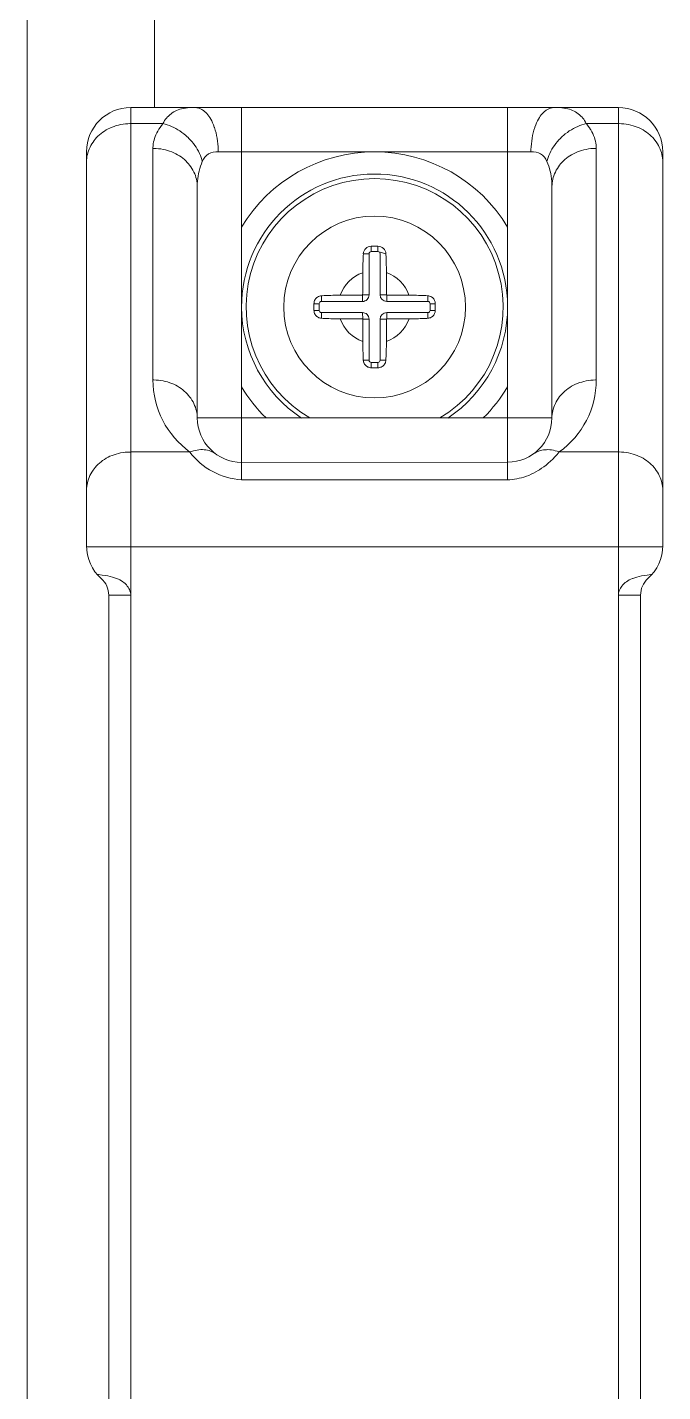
# Model space of a CAD drawing. Extents: x -382 to 1420, y -377 to 265.
# Drawn here: x -227.282 to -226.153, y 0.765 to 3.188 of the extents above; entities that cross this region are included whole.
import ezdxf

# ---------------------------------------------------------------- set-up
doc = ezdxf.new("R2010")
doc.units = 0
doc.header["$MEASUREMENT"] = 0
doc.layers.add('PDF_レイヤー 1', color=7, linetype='CONTINUOUS')

msp = doc.modelspace()

# ---------------------------------------------------------------- linework, layer by layer
at = {"layer": 'PDF_レイヤー 1', "lineweight": 0}
for points in [[(-227.05617, 3.04597), (-227.05617, 5.1687), (-227.28199, 5.1687), (-227.28199, -21.45991)], [(-226.90124, 2.38493), (-226.42878, 2.38493), (-226.42878, 3.04599)], [(-227.17681, 2.95012), (-227.17668, 2.95318), (-227.1764, 2.95623), (-227.17598, 2.95943), (-227.17529, 2.96248), (-227.17445, 2.96568), (-227.17334, 2.96887), (-227.17209, 2.9722), (-227.17057, 2.9754), (-227.16904, 2.97859), (-227.16723, 2.98165), (-227.16515, 2.9847), (-227.16307, 2.98762), (-227.1614, 2.98984), (-227.1589, 2.99262), (-227.1564, 2.99526), (-227.15376, 2.99762), (-227.15098, 2.99998), (-227.14807, 3.0022), (-227.14501, 3.00414), (-227.14182, 3.00609), (-227.13848, 3.00789), (-227.13515, 3.00956), (-227.1314, 3.01109), (-227.12779, 3.01248), (-227.12404, 3.01373), (-227.12001, 3.0147), (-227.11613, 3.01567), (-227.11196, 3.01637), (-227.10779, 3.01692), (-227.10363, 3.0172), (-227.0996, 3.01734), (-227.09807, 3.01734), (-227.04099, 3.01734)], [(-227.05874, 2.97333), (-227.05874, 2.97485), (-227.05846, 2.97819), (-227.05819, 2.98138), (-227.05763, 2.98472), (-227.0568, 2.98777), (-227.05583, 2.9911), (-227.05485, 2.9943), (-227.05346, 2.99763), (-227.05194, 3.00096), (-227.05013, 3.00416), (-227.04833, 3.00749), (-227.0461, 3.01068), (-227.04388, 3.01388), (-227.04138, 3.01693), (-227.04097, 3.01735)], [(-226.35012, 2.90606), (-226.35012, 2.49484)], [(-226.67101, 2.79952), (-226.65907, 2.79952), (-226.65907, 2.79008)], [(-226.64417, 2.71327), (-226.65528, 2.71327), (-226.65528, 2.78604)], [(-226.64415, 2.75257), (-226.64415, 2.74868), (-226.64415, 2.74479), (-226.64415, 2.74076), (-226.64415, 2.73688), (-226.64415, 2.73299), (-226.64415, 2.72896), (-226.64415, 2.72507), (-226.64415, 2.72118), (-226.64415, 2.71716), (-226.64415, 2.71327), (-226.64415, 2.71313), (-226.64401, 2.71299), (-226.64401, 2.71285), (-226.64388, 2.71285), (-226.64388, 2.71271), (-226.64374, 2.71271), (-226.6436, 2.71271)], [(-226.77285, 2.69755), (-226.77271, 2.69907), (-226.77243, 2.70074), (-226.77216, 2.70185), (-226.7716, 2.70338), (-226.77077, 2.70491), (-226.76993, 2.70616), (-226.76896, 2.70741), (-226.76771, 2.70852), (-226.76646, 2.70935), (-226.76493, 2.71018), (-226.76424, 2.7106), (-226.76271, 2.71116), (-226.76105, 2.71157), (-226.75952, 2.71171)], [(-226.77285, 2.69171), (-226.77285, 2.69755), (-226.76355, 2.69755)], [(-226.77285, 2.69164), (-226.77285, 2.68581)], [(-226.7635, 2.69755), (-226.7635, 2.68574), (-226.77281, 2.68574)], [(-226.75956, 2.70148), (-226.75956, 2.71175)], [(-226.68673, 2.70148), (-226.7595, 2.70148)], [(-226.64333, 2.70148), (-226.64333, 2.71259)], [(-226.57053, 2.71177), (-226.57387, 2.71191), (-226.57734, 2.71204), (-226.58067, 2.71218), (-226.58387, 2.71232), (-226.58734, 2.71232), (-226.59067, 2.71246), (-226.59401, 2.71246), (-226.59553, 2.7126), (-226.599, 2.7126), (-226.6022, 2.7126), (-226.604, 2.7126), (-226.60803, 2.7126), (-226.61192, 2.7126), (-226.61595, 2.7126), (-226.6197, 2.7126), (-226.62386, 2.7126), (-226.62761, 2.7126), (-226.63164, 2.7126), (-226.63553, 2.7126), (-226.63942, 2.7126), (-226.64331, 2.7126)], [(-226.57051, 2.70148), (-226.64328, 2.70148)], [(-226.57055, 2.71171), (-226.56902, 2.71157), (-226.56735, 2.71116), (-226.56583, 2.7106), (-226.56513, 2.71018), (-226.56361, 2.70935), (-226.56236, 2.70852), (-226.56111, 2.70741), (-226.56013, 2.70616), (-226.5593, 2.70491), (-226.55847, 2.70338), (-226.55791, 2.70185), (-226.55763, 2.70074), (-226.55736, 2.69907), (-226.55722, 2.69755), (-226.55722, 2.69171)], [(-226.57051, 2.71171), (-226.57051, 2.70143)], [(-226.56658, 2.68574), (-226.56658, 2.69755), (-226.55727, 2.69755)], [(-226.55722, 2.69164), (-226.55722, 2.68581)], [(-226.75956, 2.68181), (-226.68679, 2.68181)], [(-226.75956, 2.67163), (-226.75956, 2.68177)], [(-226.65528, 2.67001), (-226.64417, 2.67001)], [(-226.65528, 2.59718), (-226.65528, 2.66995)], [(-226.64415, 2.66998), (-226.64415, 2.66609), (-226.64415, 2.6622), (-226.64415, 2.65817), (-226.64415, 2.65429), (-226.64415, 2.6504), (-226.64415, 2.64637), (-226.64415, 2.64248), (-226.64415, 2.63859), (-226.64415, 2.63457), (-226.64415, 2.63068), (-226.64415, 2.62887), (-226.64415, 2.62554), (-226.64415, 2.62221), (-226.64415, 2.62068), (-226.64429, 2.61721), (-226.64429, 2.61387), (-226.64443, 2.61054), (-226.64457, 2.60721), (-226.64471, 2.60387), (-226.64485, 2.60054), (-226.64499, 2.59721)], [(-226.64389, 2.67013), (-226.64403, 2.67027), (-226.64403, 2.67041), (-226.64389, 2.67055), (-226.64389, 2.67069), (-226.64375, 2.67069), (-226.64361, 2.67069), (-226.64347, 2.67069), (-226.64333, 2.67069), (-226.64333, 2.6818)], [(-226.64333, 2.68181), (-226.57056, 2.68181)], [(-226.64333, 2.67069), (-226.63945, 2.67069), (-226.63542, 2.67069), (-226.63167, 2.67069), (-226.62764, 2.67069), (-226.62375, 2.67069), (-226.61973, 2.67069), (-226.61598, 2.67069), (-226.61181, 2.67069), (-226.60806, 2.67069), (-226.60403, 2.67069)], [(-226.57055, 2.67158), (-226.56902, 2.67172), (-226.56735, 2.67213), (-226.56583, 2.67269), (-226.56513, 2.6731), (-226.56361, 2.67394), (-226.56236, 2.67477), (-226.56111, 2.67588), (-226.56013, 2.67713), (-226.5593, 2.67838), (-226.55847, 2.67991), (-226.55791, 2.68144), (-226.55763, 2.68255), (-226.55736, 2.68421), (-226.55722, 2.68574), (-226.56652, 2.68574)], [(-226.57051, 2.68181), (-226.57051, 2.67167)], [(-226.68516, 2.59715), (-226.68489, 2.59562), (-226.68461, 2.5941), (-226.68405, 2.59243), (-226.68364, 2.59174), (-226.6828, 2.59021), (-226.68183, 2.58896), (-226.68072, 2.58785), (-226.67961, 2.58674), (-226.67836, 2.5859), (-226.67683, 2.58507), (-226.67516, 2.58451), (-226.67405, 2.5841), (-226.67253, 2.58382), (-226.671, 2.58382), (-226.671, 2.59326)], [(-226.671, 2.59325), (-226.65905, 2.59325)], [(-226.65907, 2.58382), (-226.65754, 2.58382), (-226.65601, 2.5841), (-226.6549, 2.58451), (-226.65324, 2.58507), (-226.65171, 2.5859), (-226.65046, 2.58674), (-226.64935, 2.58785), (-226.64824, 2.58896), (-226.64726, 2.59021), (-226.64643, 2.59174), (-226.64601, 2.59243), (-226.64546, 2.5941), (-226.64518, 2.59562), (-226.6449, 2.59715)], [(-226.65907, 2.59325), (-226.65907, 2.58381)], [(-226.64496, 2.59718), (-226.65524, 2.59718)], [(-226.35012, 2.49479), (-226.34999, 2.49784), (-226.34971, 2.5009), (-226.34929, 2.50409), (-226.3486, 2.50729), (-226.34762, 2.51048), (-226.34679, 2.51367), (-226.34554, 2.51687), (-226.34401, 2.5202), (-226.34235, 2.52326), (-226.34054, 2.52645), (-226.3386, 2.52951), (-226.33638, 2.53242), (-226.33471, 2.53464), (-226.33221, 2.53742), (-226.32971, 2.53992), (-226.32707, 2.54242), (-226.32429, 2.54464), (-226.32138, 2.54687), (-226.31832, 2.54895), (-226.31513, 2.55089), (-226.31193, 2.5527), (-226.30832, 2.55436), (-226.30485, 2.55589), (-226.30096, 2.55728), (-226.29721, 2.55839), (-226.29332, 2.5595), (-226.28943, 2.56034), (-226.28527, 2.56117), (-226.2811, 2.56159), (-226.27707, 2.56186), (-226.27277, 2.56214), (-226.27138, 2.56214)], [(-227.17687, 2.36689), (-227.17673, 2.36995), (-227.17645, 2.37301), (-227.1759, 2.3762), (-227.1752, 2.37939), (-227.17437, 2.38259), (-227.1734, 2.38578), (-227.17215, 2.38898), (-227.17062, 2.39217), (-227.16895, 2.39536), (-227.16729, 2.39856), (-227.1652, 2.40161), (-227.16298, 2.40453), (-227.16145, 2.40675), (-227.15895, 2.40939), (-227.15646, 2.41203), (-227.15382, 2.41453), (-227.1509, 2.41675), (-227.14812, 2.41897), (-227.14507, 2.42106), (-227.14187, 2.423), (-227.13854, 2.42481), (-227.13507, 2.42647), (-227.13146, 2.42786), (-227.12771, 2.42939), (-227.12396, 2.4305), (-227.12007, 2.43161), (-227.11618, 2.43244), (-227.11188, 2.43314), (-227.10785, 2.43369), (-227.10368, 2.43397), (-227.09952, 2.43411), (-227.09813, 2.43411)], [(-226.94714, 2.43083), (-226.94936, 2.43222), (-226.95158, 2.43361), (-226.95395, 2.43472), (-226.95645, 2.43569), (-226.95922, 2.43667), (-226.96186, 2.43722), (-226.96478, 2.43778), (-226.96769, 2.43819), (-226.96797, 2.43819), (-226.97089, 2.43833), (-226.97394, 2.43833), (-226.977, 2.43806), (-226.98005, 2.43764), (-226.98339, 2.43708), (-226.98672, 2.43625), (-226.99019, 2.43528), (-226.99311, 2.43417), (-227.0981, 2.43417)], [(-226.33697, 2.43417), (-226.34086, 2.42972), (-226.34489, 2.42556), (-226.34864, 2.42153), (-226.35253, 2.41778), (-226.35655, 2.41417), (-226.36044, 2.41097), (-226.36433, 2.40792), (-226.36836, 2.40514), (-226.37239, 2.40236), (-226.37447, 2.40111), (-226.3785, 2.39875), (-226.38266, 2.39653), (-226.38683, 2.39459), (-226.39127, 2.39264), (-226.39544, 2.39098), (-226.39974, 2.38959), (-226.40405, 2.38834), (-226.40835, 2.38737), (-226.41252, 2.38639), (-226.41669, 2.38584), (-226.42085, 2.38528), (-226.42488, 2.385), (-226.42877, 2.385)], [(-226.33697, 2.43424), (-226.33753, 2.43438), (-226.34086, 2.43549), (-226.34433, 2.43646), (-226.34753, 2.43729), (-226.35086, 2.43785), (-226.35392, 2.43812), (-226.35711, 2.4384), (-226.36003, 2.43826), (-226.36294, 2.43812), (-226.3653, 2.43785), (-226.36822, 2.43729), (-226.37086, 2.4366), (-226.37364, 2.43576), (-226.37614, 2.43465), (-226.3785, 2.43354), (-226.38072, 2.43229), (-226.38294, 2.4309)], [(-227.15762, 2.21642), (-227.1554, 2.21628), (-227.14901, 2.21545), (-227.1436, 2.21476), (-227.13901, 2.21392), (-227.13471, 2.21309), (-227.13082, 2.21198), (-227.12721, 2.21087), (-227.12374, 2.20976), (-227.12332, 2.20948), (-227.12013, 2.20809), (-227.11749, 2.20684), (-227.11471, 2.20531), (-227.11249, 2.20378), (-227.11026, 2.20212), (-227.10832, 2.20045), (-227.10652, 2.19865), (-227.10596, 2.19809), (-227.10429, 2.19615), (-227.10277, 2.19406), (-227.10152, 2.19198), (-227.1004, 2.1899), (-227.09957, 2.18781), (-227.09888, 2.18573), (-227.09846, 2.18379), (-227.09818, 2.1817), (-227.09804, 2.1799)], [(-227.09807, 2.17987), (-227.13737, 2.17987)]]:
    msp.add_lwpolyline(points, dxfattribs=at)
for points in [[(-227.09807, 3.04596, 0.4136855), (-227.17687, 2.96723), (-227.17687, 2.26785, 0.2134398), (-227.15062, 2.20928, -0.2175378), (-227.1374, 2.17994), (-227.1374, -1.52057)], [(-226.232, -2.38664), (-226.232, 3.04593, -0.4132931), (-226.15334, 2.96727), (-226.15334, 2.26593), (-227.17672, 2.26593)], [(-226.15334, -1.60853), (-226.15343, -2.30783, -0.4145649), (-226.23204, -2.38664), (-227.09807, -2.38664), (-227.09803, 3.04596), (-226.232, 3.04596)], [(-226.90128, 3.04596), (-226.90128, 2.38491, -0.2208287), (-226.99308, 2.4341, -0.2405377), (-227.0588, 2.56207)], [(-226.97996, 2.906), (-226.97996, 2.49479), (-226.35018, 2.4948, -0.4137241), (-226.42878, 2.41606), (-226.90083, 2.41575, -0.4132931), (-226.98, 2.49477), (-226.98014, 2.49797), (-226.98042, 2.50102), (-226.98069, 2.50422), (-226.98139, 2.50727), (-226.98236, 2.51047), (-226.98333, 2.51366), (-226.98472, 2.51685), (-226.98611, 2.52019), (-226.98764, 2.52324), (-226.98958, 2.52644), (-226.99153, 2.52949), (-226.99361, 2.53241), (-226.99541, 2.53463), (-226.99791, 2.53741), (-227.00041, 2.53991), (-227.00305, 2.54241), (-227.00569, 2.54477), (-227.00875, 2.54685), (-227.01166, 2.54893), (-227.015, 2.55088), (-227.01819, 2.55268), (-227.02166, 2.55435), (-227.02527, 2.55588), (-227.02902, 2.55727), (-227.03277, 2.55852), (-227.0368, 2.55949), (-227.04069, 2.56032), (-227.04472, 2.56116), (-227.04902, 2.56157), (-227.05319, 2.56199), (-227.05721, 2.56213), (-227.05874, 2.56213), (-227.0587, 2.97327), (-227.05731, 2.97327), (-227.05314, 2.97313), (-227.04898, 2.97285), (-227.04481, 2.9723), (-227.04065, 2.97161), (-227.03676, 2.97063), (-227.03287, 2.96966), (-227.02912, 2.96841), (-227.02523, 2.96702), (-227.02176, 2.96563), (-227.01815, 2.96397), (-227.01495, 2.96216), (-227.01176, 2.96022), (-227.0087, 2.95813), (-227.00579, 2.95591), (-227.00301, 2.95355), (-227.00037, 2.95119), (-226.99787, 2.94855), (-226.99537, 2.94577), (-226.99371, 2.94369), (-226.99148, 2.94064), (-226.98954, 2.93758), (-226.98773, 2.93453), (-226.98607, 2.93133), (-226.98468, 2.92814), (-226.98329, 2.92494), (-226.98246, 2.92175), (-226.98148, 2.91855), (-226.98079, 2.91536), (-226.98037, 2.91217), (-226.9801, 2.90911), (-226.97996, 2.90606), (-226.97996, 2.90619), (-226.97996, 2.91078), (-226.97968, 2.91522), (-226.97912, 2.9198), (-226.97857, 2.92425), (-226.97773, 2.92869), (-226.97676, 2.93314), (-226.97565, 2.93758), (-226.97426, 2.94175), (-226.97274, 2.94605), (-226.97112, 2.95012), (-226.9721, 2.95373), (-226.97335, 2.95734), (-226.9746, 2.96095), (-226.97626, 2.96456), (-226.97807, 2.96817), (-226.98001, 2.97179), (-226.9821, 2.97526), (-226.9846, 2.97873), (-226.98696, 2.9822), (-226.98973, 2.98553), (-226.99251, 2.98859), (-226.99557, 2.99178), (-226.99584, 2.99206), (-226.9989, 2.99498), (-227.00057, 2.99637), (-227.00376, 2.99914), (-227.00737, 3.00178), (-227.01084, 3.00428), (-227.01445, 3.0065), (-227.0182, 3.00859), (-227.02181, 3.01053), (-227.0257, 3.01234), (-227.02945, 3.01387), (-227.03334, 3.01525), (-227.03723, 3.01637), (-227.04098, 3.01734), (-227.03959, 3.01998), (-227.03806, 3.02261), (-227.0364, 3.02511), (-227.03431, 3.02748), (-227.03334, 3.02859), (-227.0314, 3.03081), (-227.02904, 3.03289), (-227.02668, 3.03484), (-227.02445, 3.03664), (-227.02181, 3.03817), (-227.01945, 3.03956), (-227.01681, 3.04081), (-227.01418, 3.04192), (-227.01112, 3.04289), (-227.0082, 3.04372), (-227.00473, 3.04442), (-227.00112, 3.04497), (-226.99737, 3.04539), (-226.99293, 3.04581), (-226.98821, 3.04595), (-226.98429, 3.04596), (-226.98235, 3.04596), (-226.98054, 3.04554), (-226.97846, 3.04513), (-226.97637, 3.04443), (-226.97429, 3.0436), (-226.97221, 3.04249), (-226.96999, 3.0411), (-226.96901, 3.0404), (-226.96693, 3.03888), (-226.96485, 3.03707), (-226.96304, 3.03513), (-226.9611, 3.03291), (-226.95929, 3.03068), (-226.95763, 3.02804), (-226.95596, 3.02527), (-226.95429, 3.02221), (-226.95276, 3.01888), (-226.95138, 3.01513), (-226.94985, 3.0111), (-226.94957, 3.01027), (-226.94804, 3.00569), (-226.94679, 3.00096), (-226.94568, 2.9961), (-226.94471, 2.99124), (-226.94402, 2.98638), (-226.94346, 2.98138), (-226.94304, 2.97624), (-226.94277, 2.97111), (-226.94277, 2.96722)], [(-226.27131, 2.97331), (-226.27145, 2.97651), (-226.27173, 2.9797), (-226.27228, 2.9829), (-226.27284, 2.98623), (-226.27381, 2.98956), (-226.27478, 2.99289), (-226.27603, 2.99623), (-226.27742, 2.99956), (-226.27909, 3.00289), (-226.28089, 3.00609), (-226.28131, 3.00678), (-226.28325, 3.00984), (-226.28562, 3.01289), (-226.28798, 3.01609), (-226.28912, 3.01735), (-226.2905, 3.01999), (-226.29203, 3.02263), (-226.2937, 3.02513), (-226.29578, 3.02749), (-226.29661, 3.0286), (-226.2987, 3.03082), (-226.30106, 3.03291), (-226.30328, 3.03485), (-226.30578, 3.03665), (-226.30814, 3.03818), (-226.31064, 3.03957), (-226.31328, 3.04082), (-226.31592, 3.04193), (-226.31897, 3.0429), (-226.32203, 3.04374), (-226.32536, 3.04443), (-226.32897, 3.04499), (-226.33272, 3.0454), (-226.33717, 3.04582), (-226.34189, 3.04596), (-226.34578, 3.04596), (-226.34772, 3.04596), (-226.34953, 3.04554), (-226.35161, 3.04513), (-226.35369, 3.04443), (-226.35578, 3.0436), (-226.35786, 3.04249), (-226.36008, 3.0411), (-226.36105, 3.0404), (-226.36314, 3.03888), (-226.36522, 3.03707), (-226.36703, 3.03513), (-226.36897, 3.03291), (-226.37077, 3.03068), (-226.37244, 3.02804), (-226.37411, 3.02527), (-226.37577, 3.02221), (-226.3773, 3.01888), (-226.37883, 3.01513), (-226.38022, 3.0111), (-226.3805, 3.01027), (-226.38202, 3.00569), (-226.38341, 3.00096), (-226.38438, 2.9961), (-226.38536, 2.99124), (-226.38605, 2.98638), (-226.38661, 2.98138), (-226.38702, 2.97624), (-226.3873, 2.97111), (-226.38729, 2.96723), (-226.94279, 2.96723, 0.3480151), (-226.97114, 2.95007)], [(-226.38729, 2.96723, -0.3480151), (-226.35894, 2.95012), (-226.35797, 2.95373), (-226.35672, 2.95734), (-226.35547, 2.96095), (-226.3538, 2.96456), (-226.352, 2.96817), (-226.35005, 2.97179), (-226.34797, 2.97526), (-226.34547, 2.97873), (-226.34311, 2.9822), (-226.34033, 2.98553), (-226.33756, 2.98859), (-226.3345, 2.99178), (-226.33422, 2.99206), (-226.33117, 2.99498), (-226.3295, 2.99637), (-226.32631, 2.99914), (-226.3227, 3.00178), (-226.31922, 3.00428), (-226.31561, 3.0065), (-226.312, 3.00859), (-226.30825, 3.01053), (-226.30436, 3.01234), (-226.30061, 3.01387), (-226.29686, 3.01512), (-226.29284, 3.01637), (-226.28909, 3.01734), (-226.23194, 3.01728), (-226.23069, 3.01728), (-226.22638, 3.01714), (-226.22222, 3.01686), (-226.21819, 3.01631), (-226.21402, 3.01562), (-226.21, 3.01478), (-226.20611, 3.01367), (-226.20236, 3.01242), (-226.19861, 3.01103), (-226.195, 3.00964), (-226.19153, 3.00798), (-226.18819, 3.00617), (-226.18514, 3.00423), (-226.18194, 3.00214), (-226.17917, 2.99992), (-226.17639, 2.9977), (-226.17361, 2.9952), (-226.17111, 2.99256), (-226.16875, 2.98978), (-226.16708, 2.9877), (-226.16486, 2.98478), (-226.16278, 2.98173), (-226.16111, 2.97854), (-226.15945, 2.97534), (-226.15792, 2.97215), (-226.15667, 2.96895), (-226.1557, 2.96576), (-226.15486, 2.96256), (-226.15417, 2.95937), (-226.15361, 2.95618), (-226.15334, 2.95312), (-226.15334, 2.95007)], [(-226.35894, 2.95007), (-226.35728, 2.94604), (-226.35589, 2.94173), (-226.3545, 2.93757), (-226.3545, 2.93729), (-226.35339, 2.93284), (-226.35228, 2.92854), (-226.35144, 2.9241), (-226.35089, 2.91951), (-226.35033, 2.91507), (-226.35033, 2.91049), (-226.35007, 2.90611), (-226.34993, 2.90917), (-226.34965, 2.91222), (-226.34937, 2.91542), (-226.34868, 2.91847), (-226.34771, 2.92167), (-226.34674, 2.92486), (-226.34549, 2.92819), (-226.34396, 2.93139), (-226.34243, 2.93444), (-226.34049, 2.93764), (-226.33854, 2.94069), (-226.33646, 2.94361), (-226.33465, 2.94583), (-226.33215, 2.94861), (-226.32965, 2.95111), (-226.32701, 2.95361), (-226.32438, 2.95597), (-226.32132, 2.95819), (-226.3184, 2.96013), (-226.31507, 2.96208), (-226.31188, 2.96388), (-226.30841, 2.96555), (-226.30479, 2.96708), (-226.30105, 2.96847), (-226.2973, 2.96972), (-226.29327, 2.97069), (-226.28938, 2.97166), (-226.28535, 2.97236), (-226.28105, 2.97291), (-226.27702, 2.97319), (-226.27285, 2.97333), (-226.27133, 2.97333), (-226.27133, 2.56211, -0.2405377), (-226.33699, 2.43417), (-226.232, 2.43417), (-226.23061, 2.43417), (-226.22644, 2.43403), (-226.22227, 2.43375), (-226.21811, 2.43319), (-226.21408, 2.4325), (-226.21005, 2.43153), (-226.20603, 2.43056), (-226.20228, 2.42931), (-226.19867, 2.42792), (-226.19492, 2.42639), (-226.19158, 2.42486), (-226.18825, 2.42292), (-226.18506, 2.42097), (-226.182, 2.41903), (-226.17908, 2.41681), (-226.17644, 2.41445), (-226.17367, 2.41209), (-226.17117, 2.40945), (-226.16881, 2.40667), (-226.167, 2.40445), (-226.16492, 2.40153), (-226.16284, 2.39848), (-226.16103, 2.39542), (-226.1595, 2.39223), (-226.15797, 2.38903), (-226.15672, 2.38584), (-226.15561, 2.3825), (-226.15478, 2.37931), (-226.15409, 2.37626), (-226.15367, 2.37306), (-226.15339, 2.37001), (-226.15339, 2.36695)], [(-226.53525, 2.49431, 0.2526946), (-226.42878, 2.69313, 0.996751), (-226.90146, 2.69139, 0.2504849), (-226.79477, 2.49427)], [(-226.65907, 2.79952, -0.3992602), (-226.645, 2.78611), (-226.65907, 2.79004), (-226.671, 2.79004), (-226.671, 2.79948, 0.3992602), (-226.68516, 2.78605)], [(-226.67494, 2.71327), (-226.68618, 2.71316), (-226.68618, 2.71302), (-226.68604, 2.71302), (-226.68618, 2.71288), (-226.68618, 2.71274), (-226.68632, 2.7126), (-226.68646, 2.7126), (-226.68659, 2.7126), (-226.68673, 2.7126), (-226.68673, 2.70149, 0.4147059), (-226.67494, 2.71334), (-226.67497, 2.78611), (-226.68509, 2.78607), (-226.68523, 2.78273), (-226.68537, 2.7794), (-226.68551, 2.77607), (-226.68565, 2.77273), (-226.68579, 2.7694), (-226.68579, 2.76607), (-226.68593, 2.7626), (-226.68593, 2.76121), (-226.68593, 2.75774), (-226.68593, 2.7544), (-226.68593, 2.7526), (-226.68593, 2.74871), (-226.68593, 2.74468), (-226.68593, 2.74079), (-226.68593, 2.7369), (-226.68593, 2.73288), (-226.68593, 2.72899), (-226.68593, 2.7251), (-226.68593, 2.72107), (-226.68593, 2.71718), (-226.68673, 2.7126), (-226.69062, 2.7126), (-226.69465, 2.7126), (-226.69854, 2.7126), (-226.70243, 2.7126), (-226.70645, 2.7126), (-226.71034, 2.7126), (-226.71423, 2.7126), (-226.71826, 2.7126), (-226.72215, 2.7126), (-226.72604, 2.7126)], [(-226.64496, 2.78611), (-226.64496, 2.78458), (-226.64468, 2.78125), (-226.64454, 2.77791), (-226.64454, 2.77611), (-226.6444, 2.77278), (-226.64426, 2.7693), (-226.64426, 2.76597), (-226.64413, 2.76264), (-226.64413, 2.7593), (-226.64413, 2.75597), (-226.64413, 2.75264, -0.2313685), (-226.604, 2.7126)], [(-226.75956, 2.71171), (-226.75803, 2.71171), (-226.7547, 2.71185), (-226.75123, 2.71199), (-226.74956, 2.71213), (-226.74609, 2.71227), (-226.74276, 2.71227), (-226.73928, 2.71241), (-226.73609, 2.71241), (-226.73276, 2.71254), (-226.72928, 2.71254), (-226.72609, 2.71254, -0.2313685), (-226.68593, 2.7526)], [(-226.67494, 2.67001, 0.4147059), (-226.68673, 2.68181), (-226.68591, 2.67001), (-226.67494, 2.67001), (-226.67494, 2.59718), (-226.68511, 2.59718), (-226.68511, 2.59871), (-226.68539, 2.60204), (-226.68552, 2.60537), (-226.68552, 2.60718), (-226.68566, 2.61051), (-226.6858, 2.61398), (-226.6858, 2.61732), (-226.68594, 2.62065), (-226.68594, 2.62398), (-226.68594, 2.62732), (-226.68593, 2.6307), (-226.68593, 2.63459), (-226.68593, 2.63848), (-226.68593, 2.64251), (-226.68593, 2.6464), (-226.68593, 2.65029), (-226.68593, 2.65431), (-226.68593, 2.6582), (-226.68593, 2.66209), (-226.68593, 2.66612), (-226.68593, 2.67001), (-226.68593, 2.67015), (-226.68607, 2.67028), (-226.68607, 2.67042), (-226.68621, 2.67042), (-226.68621, 2.67056), (-226.68634, 2.67056), (-226.68648, 2.67056), (-226.68676, 2.67076), (-226.69065, 2.67076), (-226.69454, 2.67076), (-226.69857, 2.67076), (-226.70245, 2.67076), (-226.70634, 2.67076), (-226.71037, 2.67076), (-226.71426, 2.67076), (-226.71815, 2.67076), (-226.72217, 2.67076), (-226.72606, 2.67076), (-226.72787, 2.67076), (-226.7312, 2.67076), (-226.73453, 2.67076), (-226.73606, 2.67076), (-226.73939, 2.6709), (-226.74273, 2.6709), (-226.7462, 2.67103), (-226.74953, 2.67117), (-226.75273, 2.67131), (-226.7562, 2.67145), (-226.75952, 2.67158), (-226.76105, 2.67172), (-226.76271, 2.67213), (-226.76424, 2.67269), (-226.76493, 2.6731), (-226.76646, 2.67394), (-226.76771, 2.67477), (-226.76896, 2.67588), (-226.76993, 2.67713), (-226.77077, 2.67838), (-226.7716, 2.67991), (-226.77216, 2.68144), (-226.77243, 2.68255), (-226.77271, 2.68421), (-226.77285, 2.68574)], [(-226.57051, 2.67163), (-226.57203, 2.67149), (-226.57537, 2.67135), (-226.57884, 2.67122), (-226.58065, 2.67122), (-226.58398, 2.67108), (-226.58731, 2.67094), (-226.59078, 2.67094), (-226.59398, 2.6708), (-226.59731, 2.6708), (-226.60078, 2.6708), (-226.60398, 2.6708, -0.2322668), (-226.64415, 2.63068)], [(-226.19271, 2.17994, -0.2148798), (-226.17951, 2.20924, 0.2136272), (-226.15341, 2.26785)], [(-226.17246, 2.21642), (-226.1744, 2.21628), (-226.18093, 2.21545), (-226.18635, 2.21476), (-226.19093, 2.21392), (-226.19523, 2.21309), (-226.19912, 2.21198), (-226.20287, 2.21087), (-226.20635, 2.20962), (-226.2069, 2.20948), (-226.20996, 2.20809), (-226.21273, 2.20684), (-226.21537, 2.20531), (-226.21773, 2.20378), (-226.21982, 2.20212), (-226.22176, 2.20045), (-226.22357, 2.19878), (-226.22426, 2.19809), (-226.22593, 2.19615), (-226.22732, 2.19406), (-226.22857, 2.19212), (-226.22968, 2.19004), (-226.23051, 2.18781), (-226.2312, 2.18587), (-226.23162, 2.18379), (-226.2319, 2.18184), (-226.23197, 2.17987), (-226.19267, 2.17987), (-226.19267, -1.52057, 0.2175378)]]:
    msp.add_lwpolyline(points, format="xyb", dxfattribs=at)
msp.add_circle((-226.66507, 2.6916), 0.16142, dxfattribs=at)
for centre, radius, start, end in [((-226.66505, 2.69145), 0.27572, 31.02792, 148.97208), ((-226.66495, 2.69152), 0.22821, 300.39138, 239.65436), ((-226.57051, 2.69764), 0.00379, 45.00028, 89.33241), ((-226.75957, 2.68565), 0.00379, 225.00026, 269.33239), ((-226.66487, 2.69181), 0.06471, 198.98905, 251.01095), ((-226.67101, 2.59709), 0.00379, 225.00028, 269.33243), ((-226.6605, 2.69486), 0.28115, 211.08116, 225.38649), ((-226.66249, 2.6893), 0.27213, 314.37506, 329.15729)]:
    msp.add_arc(centre, radius, start, end, dxfattribs=at)
for points in [[(-226.67378, 2.78893), (-226.67447, 2.78809), (-226.67489, 2.78712), (-226.67489, 2.78615)], [(-226.671, 2.79004), (-226.67197, 2.79004), (-226.67308, 2.78962), (-226.67378, 2.78893)], [(-226.65639, 2.78902), (-226.65708, 2.78958), (-226.65819, 2.79), (-226.65903, 2.79)], [(-226.65528, 2.78611), (-226.65528, 2.78722), (-226.65556, 2.78819), (-226.65639, 2.78902)], [(-226.76234, 2.70037), (-226.76303, 2.69953), (-226.76345, 2.69856), (-226.76345, 2.69759)], [(-226.75956, 2.70148), (-226.76053, 2.70148), (-226.76164, 2.70106), (-226.76234, 2.70037)], [(-226.65528, 2.71327), (-226.65528, 2.70674), (-226.64986, 2.70146), (-226.64333, 2.70146)], [(-226.56658, 2.69755), (-226.56658, 2.69866), (-226.56713, 2.69963), (-226.56783, 2.70032)], [(-226.7635, 2.68574), (-226.7635, 2.68477), (-226.76309, 2.68366), (-226.76225, 2.68296)], [(-226.64333, 2.68181), (-226.64986, 2.68181), (-226.65528, 2.67653), (-226.65528, 2.67001)], [(-226.57051, 2.68181), (-226.56954, 2.68181), (-226.56842, 2.68223), (-226.56773, 2.68292)], [(-226.56773, 2.68292), (-226.56717, 2.68376), (-226.56662, 2.68473), (-226.56662, 2.6857)], [(-226.67494, 2.59718), (-226.67494, 2.59607), (-226.67453, 2.5951), (-226.67369, 2.5944)], [(-226.65907, 2.59325), (-226.6581, 2.59325), (-226.65699, 2.59367), (-226.65629, 2.59436)], [(-226.65629, 2.59436), (-226.6556, 2.59519), (-226.65532, 2.59617), (-226.65532, 2.59714)], [(-226.671, 2.58382), (-226.66711, 2.58382), (-226.66308, 2.58382), (-226.65905, 2.58382)]]:
    msp.add_open_spline(points, degree=3, dxfattribs=at)

doc.saveas('drawing.dxf')
